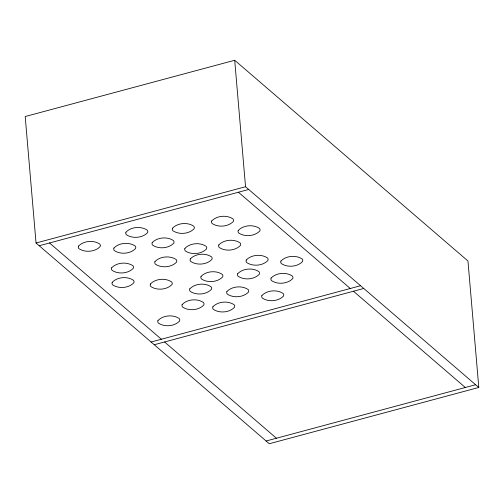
<?xml version="1.0" encoding="UTF-8"?>
<svg xmlns="http://www.w3.org/2000/svg" width="504" height="504" viewBox="0 0 504 504"><rect width="100%" height="100%" fill="white"/><g stroke="black" fill="none" stroke-linecap="round" stroke-linejoin="round"><path stroke-width="0.76" d="M234.7 60.266L25.2 116.537L36.042 243.01L269.3 443.734L478.8 387.463L467.958 260.99L234.7 60.266L245.542 186.732L478.8 387.463M36.042 243.01L245.542 186.732M39.218 245.738L248.718 189.466M151.087 342.008L360.587 285.73M154.255 344.736L363.756 288.464M266.125 441.006L475.625 384.728M238.411 192.232L350.28 288.502M353.455 291.23L465.324 387.5M49.518 242.972L161.387 339.236M164.562 341.97L276.431 438.234M78.498 246.128L78.284 247.382L78.813 248.567C84.874 252.819 95.092 252.025 100.17 246.563L100.391 245.309L99.855 244.125C93.794 239.873 83.582 240.666 78.498 246.128M113.904 248.069L113.683 249.322L114.219 250.507C120.28 254.759 130.492 253.972 135.576 248.51L135.797 247.256L135.261 246.072C129.2 241.819 118.988 242.607 113.904 248.069M111.655 267.819L111.441 269.073L111.97 270.257C118.031 274.504 128.249 273.716 133.327 268.254L133.547 267L133.012 265.816C126.951 261.563 116.739 262.357 111.655 267.819M112.203 282.334L111.983 283.594L112.518 284.773C118.579 289.025 128.791 288.238 133.875 282.776L134.089 281.522L133.56 280.337C127.499 276.085 117.281 276.872 112.203 282.334M125.931 232.193L125.717 233.447L126.246 234.631C132.306 238.883 142.525 238.096 147.603 232.634L147.823 231.38L147.288 230.196C141.227 225.943 131.015 226.731 125.931 232.193M152.189 242.644L151.975 243.898L152.504 245.083C158.565 249.335 168.783 248.541 173.861 243.079L174.082 241.826L173.546 240.641C167.486 236.389 157.273 237.182 152.189 242.644M150.381 284.017L150.16 285.27L150.696 286.455C156.75 290.707 166.969 289.913 172.047 284.451L172.267 283.198L171.732 282.013C165.677 277.761 155.459 278.554 150.381 284.017M154.936 261.633L154.715 262.886L155.251 264.071C161.311 268.323 171.524 267.536 176.608 262.074L176.822 260.82L176.293 259.636C170.232 255.383 160.014 256.171 154.936 261.633M172.488 228.236L172.267 229.49L172.803 230.674C178.857 234.927 189.076 234.139 194.153 228.677L194.374 227.424L193.838 226.239C187.784 221.987 177.566 222.774 172.488 228.236M157.947 320.588L157.727 321.842L158.262 323.026C164.323 327.279 174.535 326.491 179.619 321.029L179.84 319.769L179.304 318.591C173.244 314.339 163.031 315.126 157.947 320.588M184.892 248.409L184.672 249.663L185.207 250.847C191.262 255.1 201.48 254.312 206.558 248.85L206.779 247.596L206.243 246.412C200.189 242.159 189.97 242.947 184.892 248.409M182.164 304.548L181.944 305.802L182.479 306.986C188.54 311.239 198.752 310.445 203.837 304.983L204.057 303.729L203.522 302.545C197.461 298.292 187.249 299.086 182.164 304.548M190.279 258.936L190.058 260.19L190.594 261.374C196.654 265.627 206.867 264.833 211.951 259.371L212.171 258.117L211.636 256.933C205.575 252.68 195.363 253.474 190.279 258.936M189.806 288.861L189.592 290.115L190.121 291.299C196.182 295.552 206.401 294.758 211.478 289.296L211.699 288.042L211.163 286.858C205.103 282.605 194.891 283.399 189.806 288.861M201.033 276.444L200.812 277.698L201.348 278.882C207.409 283.135 217.621 282.341 222.705 276.879L222.926 275.625L222.39 274.441C216.329 270.188 206.117 270.982 201.033 276.444M211.705 220.985L211.485 222.239L212.02 223.423C218.081 227.676 228.293 226.882 233.377 221.42L233.598 220.166L233.062 218.982C227.002 214.729 216.789 215.523 211.705 220.985M218.799 244.963L218.578 246.217L219.114 247.401C225.175 251.654 235.387 250.86 240.471 245.398L240.685 244.144L240.156 242.959C234.095 238.707 223.877 239.501 218.799 244.963M212.871 306.804L212.657 308.057L213.186 309.242C219.246 313.494 229.465 312.707 234.543 307.245L234.763 305.991L234.228 304.807C228.167 300.554 217.955 301.342 212.871 306.804M226.876 291.596L226.655 292.849L227.191 294.034C233.245 298.286 243.463 297.492 248.541 292.03L248.762 290.776L248.226 289.592C242.172 285.34 231.953 286.133 226.876 291.596M238.216 230.467L237.995 231.72L238.531 232.905C244.591 237.157 254.803 236.37 259.888 230.908L260.102 229.654L259.573 228.469C253.512 224.217 243.293 225.004 238.216 230.467M237.693 273.741L237.472 274.995L238.008 276.179C244.068 280.432 254.281 279.638 259.365 274.182L259.579 272.922L259.05 271.744C252.989 267.492 242.771 268.279 237.693 273.741M246.242 260.033L246.021 261.286L246.557 262.471C252.611 266.723 262.83 265.936 267.908 260.474L268.128 259.22L267.593 258.035C261.538 253.783 251.32 254.57 246.242 260.033M261.885 295.565L261.671 296.818L262.206 298.003C268.26 302.249 278.479 301.461 283.557 295.999L283.777 294.745L283.242 293.561C277.187 289.309 266.969 290.102 261.885 295.565M271.076 278.095L270.862 279.348L271.391 280.533C277.452 284.785 287.671 283.998 292.748 278.536L292.969 277.282L292.433 276.098C286.373 271.845 276.161 272.632 271.076 278.095M280.923 261.078L280.703 262.332L281.238 263.516C287.293 267.769 297.511 266.975 302.589 261.513L302.81 260.259L302.274 259.075C296.22 254.822 286.001 255.616 280.923 261.078"/></g></svg>
